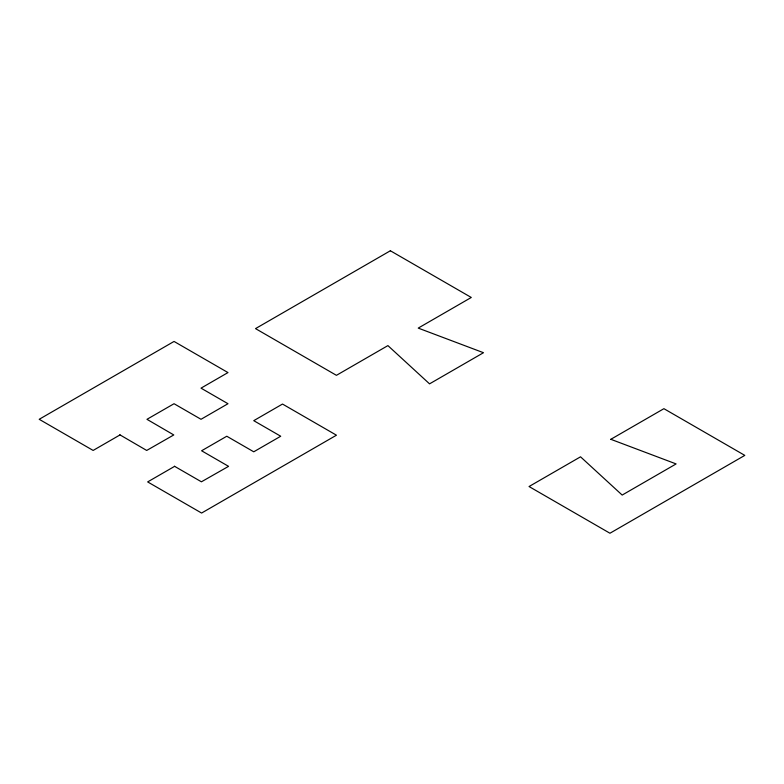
<?xml version="1.0" encoding="UTF-8"?>
<svg xmlns="http://www.w3.org/2000/svg" width="784" height="784" viewBox="0 0 784 784"><rect width="100%" height="100%" fill="white"/><g stroke="black" fill="none" stroke-linecap="round" stroke-linejoin="round"><path stroke-width="1.18" d="M120.021 434.914L93.139 450.437L39.2 419.293L174.048 341.442L227.987 372.576L201.018 388.149L227.987 403.721L201.018 419.293L174.048 403.721L146.961 419.322L173.783 434.944L146.696 450.447L119.844 434.806M174.626 466.343L147.657 481.915L201.596 513.05L336.454 435.198L282.505 404.054L253.751 420.665L280.721 436.237L253.751 451.8L226.782 436.237L201.596 450.771L228.565 466.343L201.419 481.807L174.45 466.245M610.834 439.305L663.911 408.68L744.8 455.386L609.952 533.238L529.043 486.531L580.532 456.817L622.173 495.067L676.112 463.922L610.844 439.314M390.373 250.762L255.525 328.614L336.434 375.33L387.913 345.607L429.544 383.856L483.493 352.712L418.225 328.104L471.282 297.469L390.373 250.762"/></g></svg>
